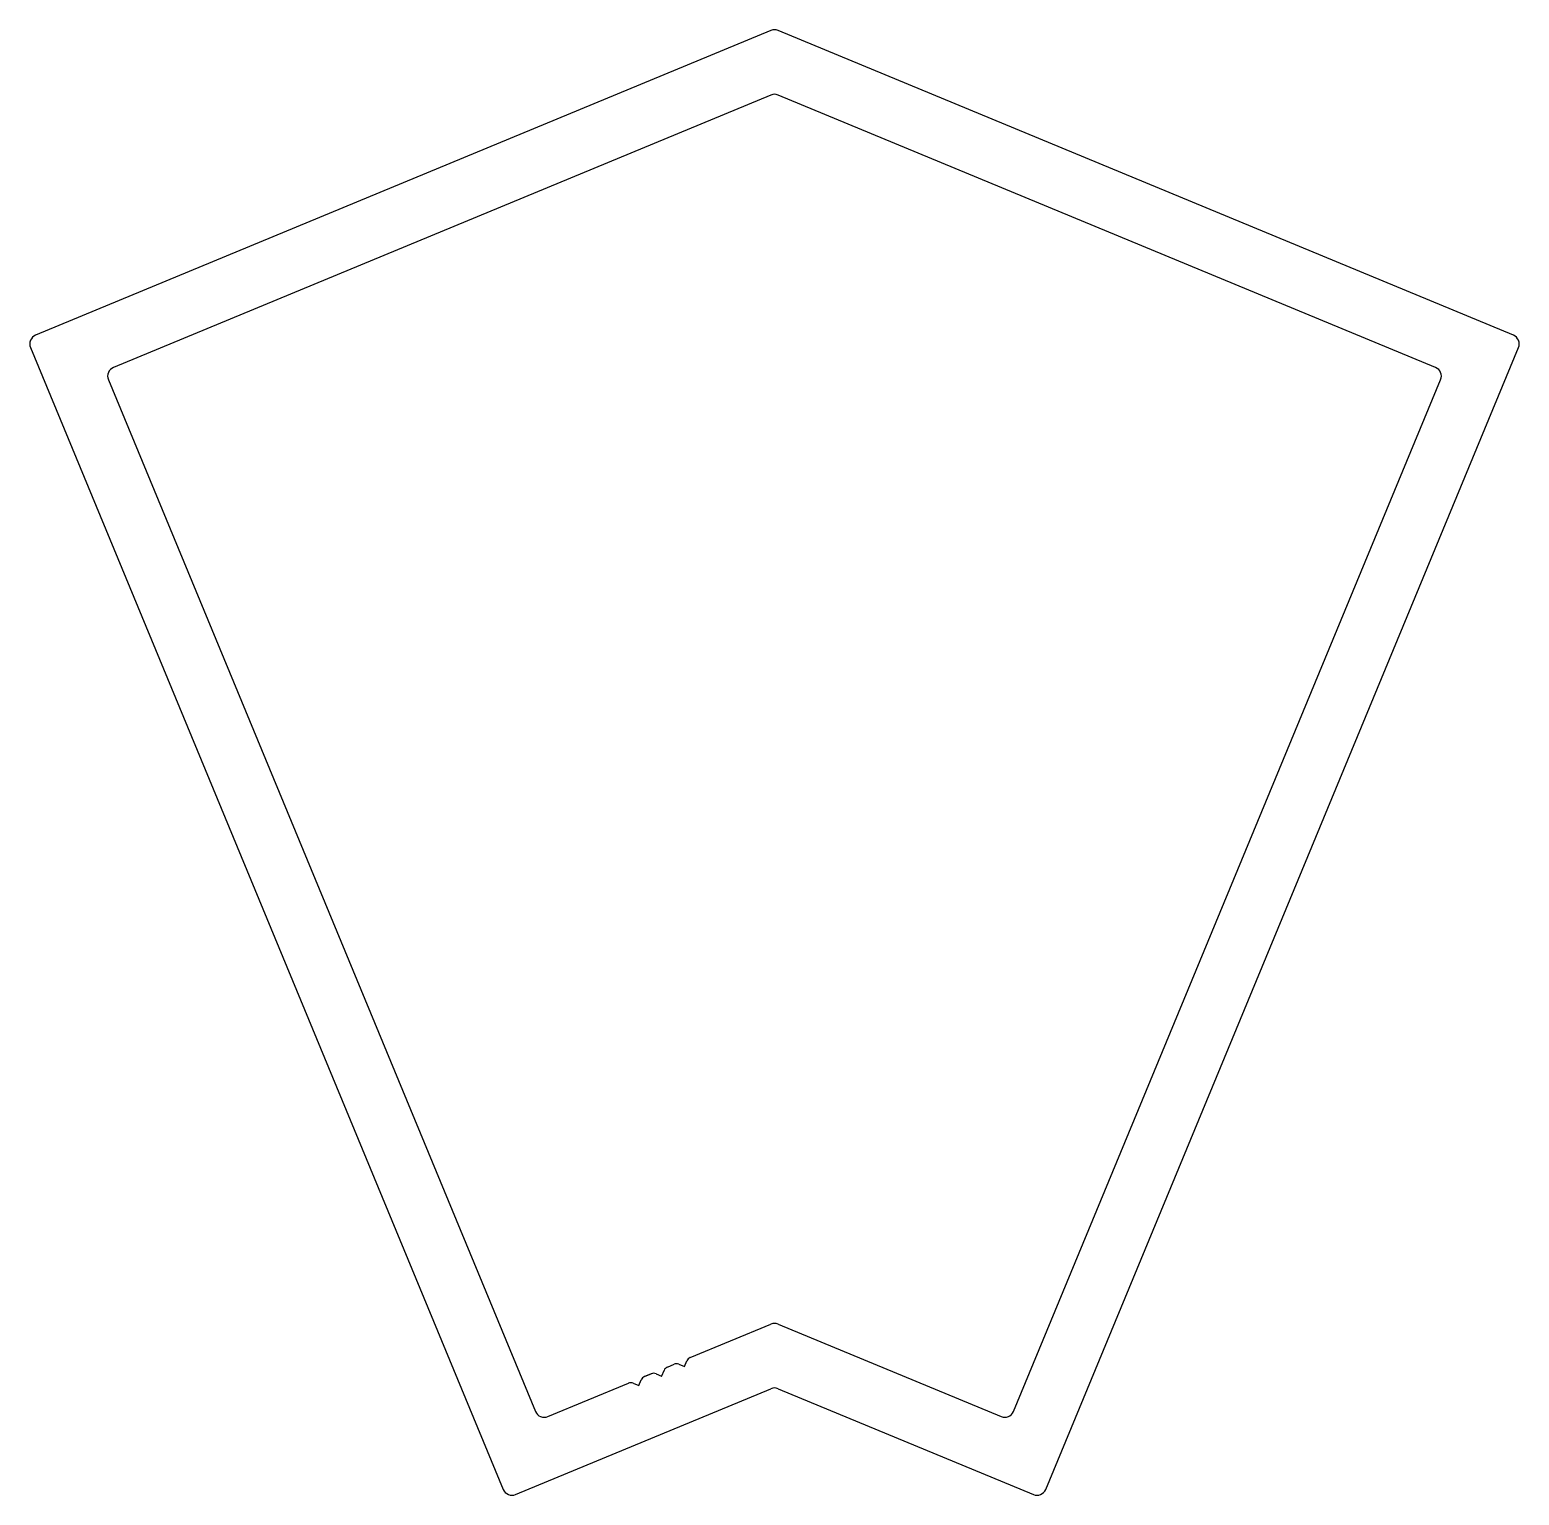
# Model space of a CAD drawing. Header units: inches. Extents: x -30.4 to 29.9, y 0.1 to 59.4.
import ezdxf

# ---------------------------------------------------------------- set-up
doc = ezdxf.new("R2010")
doc.units = ezdxf.units.IN
doc.header["$MEASUREMENT"] = 0
doc.layers.add('1', color=7, linetype='Continuous')

msp = doc.modelspace()

# ---------------------------------------------------------------- linework, layer by layer
at = {"layer": '1', "color": 7, "linetype": 'Continuous'}
for p, q in [((-0.393, 59.38), (-30.175, 47.044)), ((29.68, 47.044), (-0.101, 59.38)), ((-0.393, 56.769), (-27.022, 45.738)), ((26.528, 45.738), (-0.101, 56.769)), ((-30.381, 46.547), (-11.232, 0.317)), ((10.738, 0.317), (29.887, 46.547)), ((-27.228, 45.241), (-9.926, 3.47)), ((9.432, 3.47), (26.734, 45.241)), ((-3.66, 5.653), (-0.393, 7.007)), ((-0.101, 7.007), (8.934, 3.264)), ((-3.888, 5.294), (-3.796, 5.518)), ((-5.508, 4.888), (-5.237, 5)), ((-5.237, 5), (-5.508, 4.888)), ((-5.508, 4.888), (-5.237, 5)), ((-5.237, 5), (-5.508, 4.888)), ((-5.508, 4.888), (-5.237, 5)), ((-5.046, 5), (-4.822, 4.907)), ((-4.812, 4.912), (-4.719, 5.135)), ((-4.584, 5.271), (-4.314, 5.383)), ((-4.122, 5.383), (-3.899, 5.29)), ((-10.734, 0.111), (-0.393, 4.395)), ((-9.428, 3.264), (-6.161, 4.617)), ((-6.161, 4.617), (-6.161, 4.617)), ((-5.97, 4.617), (-5.746, 4.525)), ((-5.736, 4.529), (-5.643, 4.753)), ((-0.101, 4.395), (10.24, 0.111))]:
    msp.add_line(p, q, dxfattribs=at)
for centre, radius, start, end in [((-0.247, 59.028), 0.381, 67.5, 112.5), ((-0.247, 56.417), 0.381, 67.5, 112.5), ((-30.029, 46.692), 0.381, 112.5, 202.5), ((29.535, 46.692), 0.381, 337.5, 67.5), ((-26.876, 45.386), 0.381, 112.5, 202.5), ((26.382, 45.386), 0.381, 337.5, 67.5), ((-0.247, 6.655), 0.381, 67.5, 112.5), ((-3.565, 5.422), 0.25, 112.5, 157.5), ((-5.412, 4.657), 0.25, 112.5, 157.5), ((-5.142, 4.769), 0.25, 67.5, 112.5), ((-4.819, 4.915), 0.008, 247.5, 337.5), ((-4.488, 5.04), 0.25, 112.5, 157.5), ((-4.218, 5.152), 0.25, 67.5, 112.5), ((-3.896, 5.297), 0.008, 247.5, 337.5), ((-6.065, 4.386), 0.25, 67.5, 112.5), ((-5.743, 4.532), 0.008, 247.5, 337.5), ((-0.247, 4.043), 0.381, 67.5, 112.5), ((-9.574, 3.616), 0.381, 202.5, 292.5), ((9.08, 3.616), 0.381, 247.5, 337.5), ((-10.88, 0.463), 0.381, 202.5, 292.5), ((10.386, 0.463), 0.381, 247.5, 337.5)]:
    msp.add_arc(centre, radius, start, end, dxfattribs=at)

doc.saveas('drawing.dxf')
